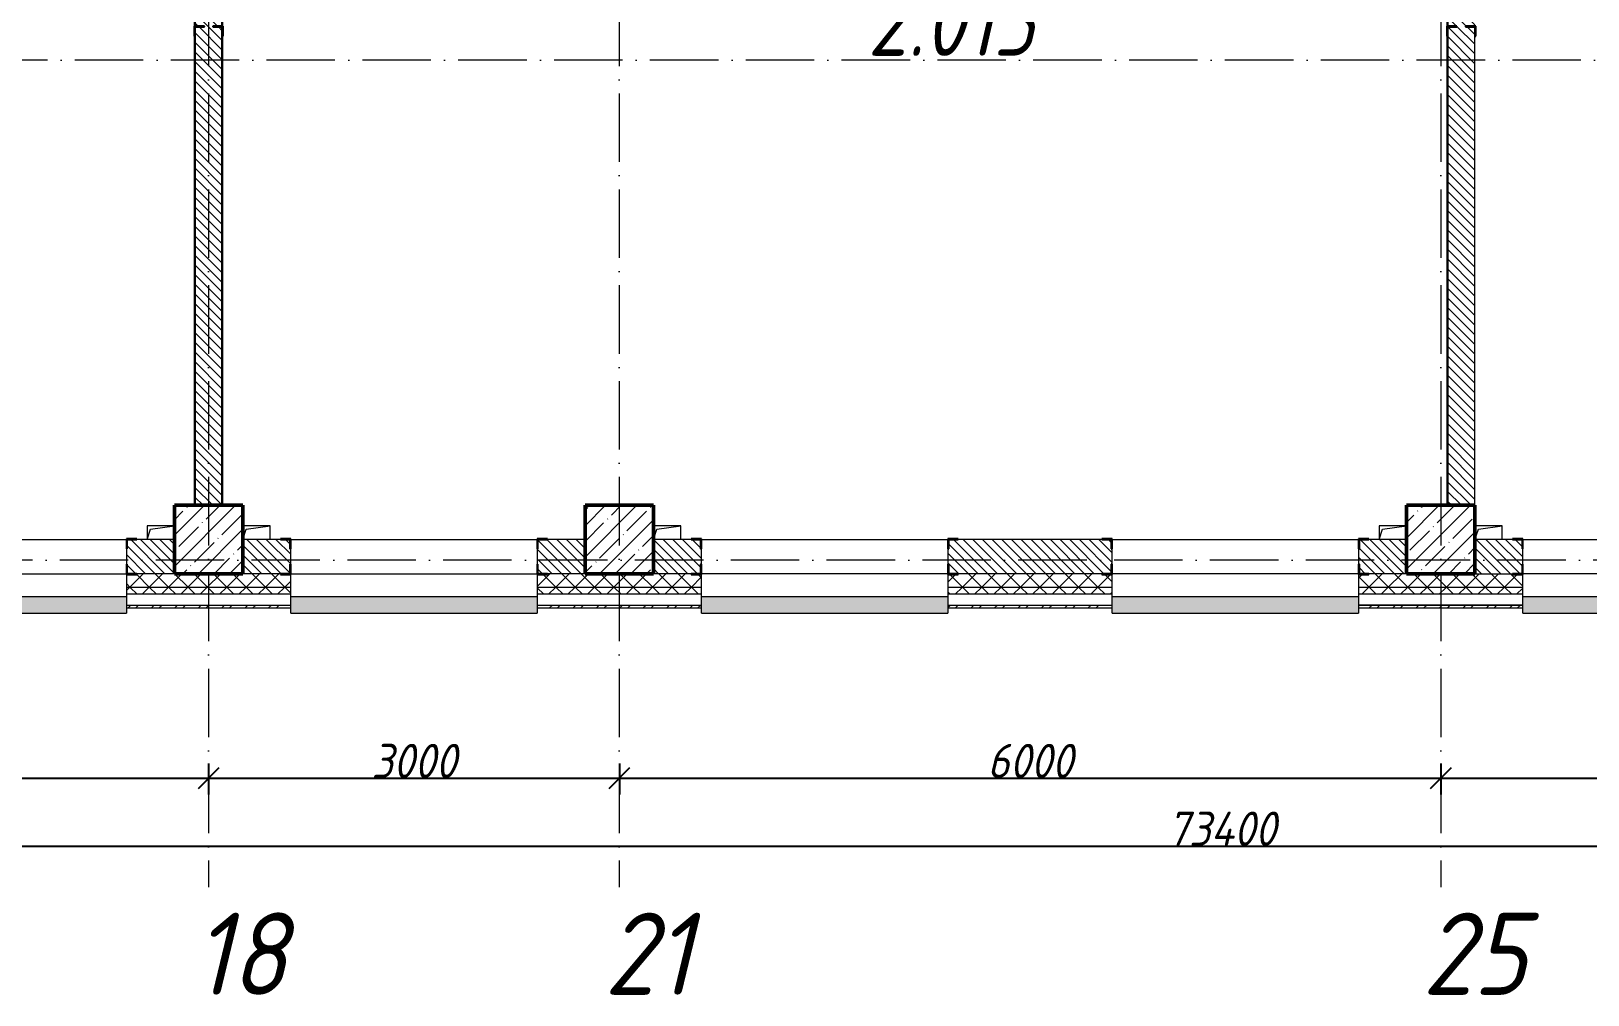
# Model space of a CAD drawing. Header units: millimetres. Extents: x -606178 to 312196, y -19338 to 632709.
# Drawn here: x -239248 to -227876, y 503900 to 510938 of the extents above; entities that cross this region are included whole.
import ezdxf

# ---------------------------------------------------------------- set-up
doc = ezdxf.new("R2010")
doc.units = ezdxf.units.MM
doc.linetypes.add('50_200_ШТРИХ_1Т_ш5_п1_п1_', pattern=[700, 500, -100, 0, -100])
for name, color, linetype, lineweight in [('2.4) ПГП вычит ЖБбалки 0.4 м -', 24, 'Continuous', 30), ('A-____-____-DIMS', 7, 'Continuous', 9), ('A-GENM-____-MCUT', 7, 'Continuous', 25), ('A-GENM-____-OTLN', 7, 'Continuous', 9), ('A-GENM-____-OTLN-1', 7, 'Continuous', 25), ('A-GLAZ-____-OTLN', 7, 'Continuous', 9), ('A-WALL-____-MCUT', 7, 'Continuous', 13), ('A-WALL-____-MCUT-1', 7, 'Continuous', 9), ('A-WALL-____-OTLN', 7, 'Continuous', 9), ('A-WALL-____-PATT-1', 7, 'Continuous', 9), ('A-WALL-FNSH-MCUT-1', 7, 'Continuous', 9), ('S-COLS-____-MCUT', 7, 'Continuous', 50), ('S-COLS-____-OTLN', 7, 'Continuous', 9), ('S-GRID-____-IDEN', 7, 'Continuous', 9), ('S-GRID-____-OTLN-1', 7, '50_200_ШТРИХ_1Т_ш5_п1_п1_', 9), ('Марки помещений', 7, 'Continuous', 9)]:
    doc.layers.add(name, color=color, linetype=linetype, lineweight=lineweight)
doc.layers.add('A-GLAZ-____-OTLN-1', color=7, linetype='Continuous', lineweight=9, true_color=0xc0c0c0)
doc.styles.add('ISOCPEUR_I_2', font='isocpeui.ttf', dxfattribs={"width": 0.85, "height": 2.3})
doc.styles.add('ISOCPEUR_I_9', font='isocpeui.ttf', dxfattribs={"width": 0.9, "height": 250})
doc.dimstyles.new('ISO-2_5_0_9К_БОЛЬШОЙ_ОСИ', dxfattribs={"dimscale": 304.8, "dimtxt": 248.995294, "dimasz": 0.492126, "dimexe": 0.393701, "dimexo": 0, "dimgap": 0, "dimtad": 1, "dimdec": 0, "dimzin": 0, "dimdsep": 46, "dimtxsty": 'ISOCPEUR_I_9', "dimblk1": 'OBLIQUE', "dimblk2": 'OBLIQUE', "dimsah": 1, "dimcen": 0.09, "dimdle": 0.393701, "dimazin": 0, "dimtfac": 1, "dimtdec": 4, "dimtix": 1, "dimtmove": 0, "dimatfit": 3, "dimfxl": 1, "dimtvp": 1, "dimtolj": 1, "dimtzin": 0, "dimarcsym": 2})
pattern_1 = [(135, (-264901.3, 451794.26), (-35.35534, -35.35534), [])]
pattern_2 = [(45, (-264901.3, 451794.26), (-70.71068, 70.71068), []), (135, (-264901.3, 451794.26), (-70.71068, -70.71068), [])]

# ---------------------------------------------------------------- blocks, each defined once
blk = doc.blocks.new('BSC_Колонна _Прямоугольная - 500х500-25642906-АР1_План отверстий 2 этажа в осях 1-64_Ю-ЯЯ')
at = {"layer": 'S-COLS-____-OTLN'}
h = blk.add_hatch(dxfattribs=at)
h.set_pattern_fill('FP_20', color=256, style=0, pattern_type=2)
h.set_pattern_definition([(45, (-26950, -55431.04), (-114.04925, 114.04925), []), (45, (-26835.95, -55431.04), (-114.04925, 114.04925), [201.613, -40.323, 3.353, -36.97])])
h.paths.add_polyline_path([(-250, -250), (250, -250), (250, 250), (-250, 250), (-250, 179)], flags=0)
at = {"layer": 'S-COLS-____-MCUT'}
for p, q in [((250, 250), (-250, 250)), ((-250, 250), (-250, -250)), ((250, -250), (250, 250)), ((-250, -250), (250, -250))]:
    blk.add_line(p, q, dxfattribs=at)
blk = doc.blocks.new('BSC_Колонна _Прямоугольная - 500х500-V13-АР1_План отверстий 2 этажа в осях 1-64_Ю-ЯЯ')
at = {"layer": 'S-COLS-____-OTLN'}
h = blk.add_hatch(dxfattribs=at)
h.set_pattern_fill('FP_22', color=256, style=0, pattern_type=2)
h.set_pattern_definition([(45, (-35950, -55431.04), (-114.04925, 114.04925), []), (45, (-35835.95, -55431.04), (-114.04925, 114.04925), [201.613, -40.323, 3.353, -36.97])])
h.paths.add_polyline_path([(-250, -250), (250, -250), (250, 250), (-250, 250), (-250, 179)], flags=0)
at = {"layer": 'S-COLS-____-MCUT'}
for p, q in [((250, 250), (-250, 250)), ((-250, 250), (-250, -250)), ((250, -250), (250, 250)), ((-250, -250), (250, -250))]:
    blk.add_line(p, q, dxfattribs=at)
blk = doc.blocks.new('BSC_Колонна _Прямоугольная - 500х500-V47-АР1_План отверстий 2 этажа в осях 1-64_Ю-ЯЯ')
at = {"layer": 'S-COLS-____-OTLN'}
h = blk.add_hatch(dxfattribs=at)
h.set_pattern_fill('FP_57', color=256, style=0, pattern_type=2)
h.set_pattern_definition([(45, (-29950, -55431.04), (-114.04925, 114.04925), []), (45, (-29835.95, -55431.04), (-114.04925, 114.04925), [201.613, -40.323, 3.353, -36.97])])
h.paths.add_polyline_path([(-250, -250), (250, -250), (250, 250), (-250, 250)], flags=0)
at = {"layer": 'S-COLS-____-MCUT'}
for p, q in [((250, 250), (-250, 250)), ((-250, 250), (-250, -250)), ((250, -250), (250, 250)), ((-250, -250), (250, -250))]:
    blk.add_line(p, q, dxfattribs=at)
blk = doc.blocks.new('Фахверк_СКБ_Уголок - 250_2700-27497298-АР1_План отверстий 2 этажа в осях 1-64_Ю-ЯЯ')
at = {"layer": 'A-GENM-____-MCUT'}
for p, q in [((200, 181), (125, 181)), ((125, 181), (125, 106)), ((131, 106), (131, 175)), ((131, 175), (200, 175)), ((200, 175), (200, 181)), ((125, 106), (131, 106)), ((131, -6), (125, -6)), ((125, -6), (125, -81)), ((125, -81), (200, -81)), ((131, -75), (131, -6)), ((200, -75), (131, -75)), ((200, -81), (200, -75))]:
    blk.add_line(p, q, dxfattribs=at)
blk = doc.blocks.new('Фахверк_СКБ_Уголок - 200_3550-28267367-АР1_План отверстий 2 этажа в осях 1-64_Ю-ЯЯ')
at = {"layer": 'A-GENM-____-MCUT'}
for p, q in [((200, 156), (125, 156)), ((125, 156), (125, 81)), ((131, 81), (131, 150)), ((131, 150), (200, 150)), ((200, 150), (200, 156)), ((125, 81), (131, 81)), ((131, 19), (125, 19)), ((125, 19), (125, -56)), ((131, -50), (131, 19)), ((125, -56), (200, -56)), ((200, -50), (131, -50)), ((200, -56), (200, -50))]:
    blk.add_line(p, q, dxfattribs=at)
blk = doc.blocks.new('AR_Отверстие прямоугольное _в плите_ - AR_Отверстие прямоугольное _в плите_-V167-АР1_План отверстий 2 этажа в осях 1-64_Ю-ЯЯ')
at = {"layer": 'A-GENM-____-OTLN'}
for p, q in [((100, 50), (-100, 50)), ((-100, -50), (-75, 25)), ((-75, 25), (100, 50)), ((100, -50), (100, 50))]:
    blk.add_line(p, q, dxfattribs=at)
blk = doc.blocks.new('AR_Отверстие прямоугольное _в плите_ - AR_Отверстие прямоугольное _в плите_-V175-АР1_План отверстий 2 этажа в осях 1-64_Ю-ЯЯ')
at = {"layer": 'A-GENM-____-OTLN'}
for p, q in [((100, 50), (-100, 50)), ((-100, 50), (-100, -50)), ((-100, -50), (-75, 25)), ((-75, 25), (100, 50))]:
    blk.add_line(p, q, dxfattribs=at)
blk = doc.blocks.new('Отлив_СКБ - Отлив витража_120_НВФ-31885687-АР1_План отверстий 2 этажа в осях 1-64_Ю-ЯЯ')
at = {"layer": 'A-GLAZ-____-OTLN-1'}
for points in [[(0, 0), (0, -2), (1800, -2), (1800, 0), (1023, 0)], [(0, -83), (0, -120), (1800, -120), (1800, -2), (0, -2), (0, -63)]]:
    blk.add_hatch(color=256, dxfattribs=at).paths.add_polyline_path(points, flags=0)
at = {"layer": 'A-GLAZ-____-OTLN'}
for p, q in [((0, 0), (1800, 0)), ((1800, -2), (0, -2)), ((0, -120), (0, -83)), ((1800, -83), (1800, -120)), ((0, -120), (1800, -120))]:
    blk.add_line(p, q, dxfattribs=at)
blk = doc.blocks.new('_Oblique')
at = {"color": 0, "linetype": 'ByBlock', "lineweight": -2}
blk.add_line((-0.5, -0.5), (0.5, 0.5), dxfattribs=at)
blk = doc.blocks.new('*D4826')
at = {"layer": 'A-____-____-DIMS', "color": 0, "lineweight": -2, "transparency": 16777216}
for p, q in [((-243951, 505589), (-243951, 505363)), ((-237951, 505589), (-237951, 505363)), ((-244071, 505483), (-237831, 505483))]:
    blk.add_line(p, q, dxfattribs=at)
at = {"layer": 'Defpoints', "color": 0, "transparency": 16777216}
for p in [(-243951, 505589), (-237951, 505589), (-237951, 505483)]:
    blk.add_point(p, dxfattribs=at)
at = {"layer": 'A-____-____-DIMS', "color": 0, "lineweight": -2, "transparency": 16777216, "xscale": 150, "yscale": 150, "zscale": 150, "rotation": 180}
blk.add_blockref('_Oblique', (-243951, 505483), dxfattribs=at)
at = {"layer": 'A-____-____-DIMS', "color": 0, "lineweight": -2, "transparency": 16777216, "xscale": 150, "yscale": 150, "zscale": 150}
blk.add_blockref('_Oblique', (-237951, 505483), dxfattribs=at)
at = {"layer": 'A-____-____-DIMS', "color": 0, "transparency": 16777216, "insert": (-240951, 505608), "char_height": 250, "width": 758.48, "attachment_point": 5, "style": 'ISOCPEUR_I_9'}
blk.add_mtext('\\A1;6000', dxfattribs=at)
blk = doc.blocks.new('*D4827')
at = {"layer": 'A-____-____-DIMS', "color": 0, "lineweight": -2, "transparency": 16777216}
for p, q in [((-237951, 505589), (-237951, 505363)), ((-234951, 505589), (-234951, 505363)), ((-238071, 505483), (-234831, 505483))]:
    blk.add_line(p, q, dxfattribs=at)
at = {"layer": 'Defpoints', "color": 0, "transparency": 16777216}
for p in [(-237951, 505589), (-234951, 505589), (-234951, 505483)]:
    blk.add_point(p, dxfattribs=at)
at = {"layer": 'A-____-____-DIMS', "color": 0, "lineweight": -2, "transparency": 16777216, "xscale": 150, "yscale": 150, "zscale": 150, "rotation": 180}
blk.add_blockref('_Oblique', (-237951, 505483), dxfattribs=at)
at = {"layer": 'A-____-____-DIMS', "color": 0, "lineweight": -2, "transparency": 16777216, "xscale": 150, "yscale": 150, "zscale": 150}
blk.add_blockref('_Oblique', (-234951, 505483), dxfattribs=at)
at = {"layer": 'A-____-____-DIMS', "color": 0, "transparency": 16777216, "insert": (-236451, 505608), "char_height": 250, "width": 758.48, "attachment_point": 5, "style": 'ISOCPEUR_I_9'}
blk.add_mtext('\\A1;3000', dxfattribs=at)
blk = doc.blocks.new('*D4828')
at = {"layer": 'A-____-____-DIMS', "color": 0, "lineweight": -2, "transparency": 16777216}
for p, q in [((-234951, 505589), (-234951, 505363)), ((-228951, 505589), (-228951, 505363)), ((-235071, 505483), (-228831, 505483))]:
    blk.add_line(p, q, dxfattribs=at)
at = {"layer": 'Defpoints', "color": 0, "transparency": 16777216}
for p in [(-234951, 505589), (-228951, 505589), (-228951, 505483)]:
    blk.add_point(p, dxfattribs=at)
at = {"layer": 'A-____-____-DIMS', "color": 0, "lineweight": -2, "transparency": 16777216, "xscale": 150, "yscale": 150, "zscale": 150, "rotation": 180}
blk.add_blockref('_Oblique', (-234951, 505483), dxfattribs=at)
at = {"layer": 'A-____-____-DIMS', "color": 0, "lineweight": -2, "transparency": 16777216, "xscale": 150, "yscale": 150, "zscale": 150}
blk.add_blockref('_Oblique', (-228951, 505483), dxfattribs=at)
at = {"layer": 'A-____-____-DIMS', "color": 0, "transparency": 16777216, "insert": (-231951, 505608), "char_height": 250, "width": 758.48, "attachment_point": 5, "style": 'ISOCPEUR_I_9'}
blk.add_mtext('\\A1;6000', dxfattribs=at)
blk = doc.blocks.new('*D4829')
at = {"layer": 'A-____-____-DIMS', "color": 0, "lineweight": -2, "transparency": 16777216}
for p, q in [((-228951, 505589), (-228951, 505363)), ((-225951, 505589), (-225951, 505363)), ((-229071, 505483), (-225831, 505483))]:
    blk.add_line(p, q, dxfattribs=at)
at = {"layer": 'Defpoints', "color": 0, "transparency": 16777216}
for p in [(-228951, 505589), (-225951, 505589), (-225951, 505483)]:
    blk.add_point(p, dxfattribs=at)
at = {"layer": 'A-____-____-DIMS', "color": 0, "lineweight": -2, "transparency": 16777216, "xscale": 150, "yscale": 150, "zscale": 150, "rotation": 180}
blk.add_blockref('_Oblique', (-228951, 505483), dxfattribs=at)
at = {"layer": 'A-____-____-DIMS', "color": 0, "lineweight": -2, "transparency": 16777216, "xscale": 150, "yscale": 150, "zscale": 150}
blk.add_blockref('_Oblique', (-225951, 505483), dxfattribs=at)
at = {"layer": 'A-____-____-DIMS', "color": 0, "transparency": 16777216, "insert": (-227451, 505608), "char_height": 250, "width": 758.48, "attachment_point": 5, "style": 'ISOCPEUR_I_9'}
blk.add_mtext('\\A1;3000', dxfattribs=at)
blk = doc.blocks.new('*D4789')
at = {"layer": 'A-____-____-DIMS', "color": 0, "lineweight": -2, "transparency": 16777216}
for p, q in [((-267251, 505092), (-267251, 504866)), ((-193851, 505092), (-193851, 504866)), ((-267371, 504986), (-193731, 504986))]:
    blk.add_line(p, q, dxfattribs=at)
at = {"layer": 'Defpoints', "color": 0, "transparency": 16777216}
for p in [(-267251, 505092), (-193851, 505092), (-193851, 504986)]:
    blk.add_point(p, dxfattribs=at)
at = {"layer": 'A-____-____-DIMS', "color": 0, "lineweight": -2, "transparency": 16777216, "xscale": 150, "yscale": 150, "zscale": 150, "rotation": 180}
blk.add_blockref('_Oblique', (-267251, 504986), dxfattribs=at)
at = {"layer": 'A-____-____-DIMS', "color": 0, "lineweight": -2, "transparency": 16777216, "xscale": 150, "yscale": 150, "zscale": 150}
blk.add_blockref('_Oblique', (-193851, 504986), dxfattribs=at)
at = {"layer": 'A-____-____-DIMS', "color": 0, "transparency": 16777216, "insert": (-230551, 505113), "char_height": 250, "width": 971.08, "attachment_point": 5, "style": 'ISOCPEUR_I_9'}
blk.add_mtext('\\A1;73400', dxfattribs=at)

msp = doc.modelspace()

# ---------------------------------------------------------------- hatches: boundary and pattern name
at = {"layer": 'A-WALL-____-PATT-1'}
h = msp.add_hatch(dxfattribs=at)
h.set_pattern_fill('FP_6', color=256, style=0, pattern_type=2)
h.set_pattern_definition(pattern_1)
h.paths.add_polyline_path([(-238051.3011, 507475.3011), (-237851.3011, 507475.3011), (-237851.3011, 510969.3011), (-237920.3011, 510969.3011), (-237920.3011, 510975.3011), (-237851.3011, 510975.3011), (-237851.3011, 514475.3011), (-238051.3011, 514475.3011), (-238051.3011, 510975.3011), (-237982.3011, 510975.3011), (-237982.3011, 510969.3011), (-238051.3011, 510969.3011), (-238051.3011, 509018.851)], flags=0)
h = msp.add_hatch(dxfattribs=at)
h.set_pattern_fill('FP_6', color=256, style=0, pattern_type=2)
h.set_pattern_definition(pattern_1)
h.paths.add_polyline_path([(-228901.3011, 507475.3011), (-228701.3011, 507475.3011), (-228701.3011, 510969.3011), (-228770.3011, 510969.3011), (-228770.3011, 510975.3011), (-228701.3011, 510975.3011), (-228701.3011, 514475.3011), (-228901.3011, 514475.3011), (-228901.3011, 510975.3011), (-228832.3011, 510975.3011), (-228832.3011, 510969.3011), (-228901.3011, 510969.3011), (-228901.3011, 509018.851)], flags=0)
h = msp.add_hatch(dxfattribs=at)
h.set_pattern_fill('FP_6', color=256, style=0, pattern_type=2)
h.set_pattern_definition(pattern_1)
h.paths.add_polyline_path([(-238403.9722, 506975.3011), (-238201.3011, 506975.3011), (-238201.3011, 507225.3011), (-238545.3011, 507225.3011), (-238545.3011, 507156.3011), (-238551.3011, 507156.3011), (-238551.3011, 507044.3011), (-238545.3011, 507044.3011), (-238545.3011, 506975.3011), (-238476.3011, 506975.3011)], flags=0)
h.paths.add_polyline_path([(-240426.3011, 506975.3011), (-240357.3011, 506975.3011), (-240357.3011, 507044.3011), (-240351.3011, 507044.3011), (-240351.3011, 507156.3011), (-240357.3011, 507156.3011), (-240357.3011, 507225.3011), (-241545.3011, 507225.3011), (-241545.3011, 507156.3011), (-241551.3011, 507156.3011), (-241551.3011, 507044.3011), (-241545.3011, 507044.3011), (-241545.3011, 506975.3011), (-241055.2232, 506975.3011)], flags=0)
h.paths.add_polyline_path([(-243607.3011, 506975.3011), (-243357.3011, 506975.3011), (-243357.3011, 507044.3011), (-243351.3011, 507044.3011), (-243351.3011, 507156.3011), (-243357.3011, 507156.3011), (-243357.3011, 507225.3011), (-243701.3011, 507225.3011), (-243701.3011, 506975.3011)], flags=0)
h = msp.add_hatch(dxfattribs=at)
h.set_pattern_fill('FP_6', color=256, style=0, pattern_type=2)
h.set_pattern_definition(pattern_1)
h.paths.add_polyline_path([(-235476.3011, 506975.3011), (-235201.3011, 506975.3011), (-235201.3011, 507225.3011), (-235545.3011, 507225.3011), (-235545.3011, 507156.3011), (-235551.3011, 507156.3011), (-235551.3011, 507044.3011), (-235545.3011, 507044.3011), (-235545.3011, 506975.3011)], flags=0)
h.paths.add_polyline_path([(-237701.3011, 506975.3011), (-237357.3011, 506975.3011), (-237357.3011, 507044.3011), (-237351.3011, 507044.3011), (-237351.3011, 507156.3011), (-237357.3011, 507156.3011), (-237357.3011, 507225.3011), (-237701.3011, 507225.3011)], flags=0)
h = msp.add_hatch(dxfattribs=at)
h.set_pattern_fill('FP_6', color=256, style=0, pattern_type=2)
h.set_pattern_definition(pattern_1)
h.paths.add_polyline_path([(-229545.3011, 506975.3011), (-229201.3011, 506975.3011), (-229201.3011, 507225.3011), (-229545.3011, 507225.3011), (-229545.3011, 507156.3011), (-229551.3011, 507156.3011), (-229551.3011, 507044.3011), (-229545.3011, 507044.3011)], flags=0)
h.paths.add_polyline_path([(-231426.3011, 506975.3011), (-231357.3011, 506975.3011), (-231357.3011, 507044.3011), (-231351.3011, 507044.3011), (-231351.3011, 507156.3011), (-231357.3011, 507156.3011), (-231357.3011, 507225.3011), (-232545.3011, 507225.3011), (-232545.3011, 507156.3011), (-232551.3011, 507156.3011), (-232551.3011, 507044.3011), (-232545.3011, 507044.3011), (-232545.3011, 506975.3011), (-232476.3011, 506975.3011)], flags=0)
h.paths.add_polyline_path([(-234357.3011, 506975.3011), (-234357.3011, 507044.3011), (-234351.3011, 507044.3011), (-234351.3011, 507156.3011), (-234357.3011, 507156.3011), (-234357.3011, 507225.3011), (-234701.3011, 507225.3011), (-234701.3011, 506975.3011), (-234426.3011, 506975.3011)], flags=0)
h = msp.add_hatch(dxfattribs=at)
h.set_pattern_fill('FP_6', color=256, style=0, pattern_type=2)
h.set_pattern_definition(pattern_1)
h.paths.add_polyline_path([(-226201.3011, 506975.3011), (-226201.3011, 507225.3011), (-226545.3011, 507225.3011), (-226545.3011, 507156.3011), (-226551.3011, 507156.3011), (-226551.3011, 507044.3011), (-226545.3011, 507044.3011), (-226545.3011, 506975.3011), (-226476.3011, 506975.3011)], flags=0)
h.paths.add_polyline_path([(-228357.3011, 506975.3011), (-228357.3011, 507044.3011), (-228351.3011, 507044.3011), (-228351.3011, 507156.3011), (-228357.3011, 507156.3011), (-228357.3011, 507225.3011), (-228701.3011, 507225.3011), (-228701.3011, 506975.3011), (-228426.3011, 506975.3011)], flags=0)
h = msp.add_hatch(dxfattribs=at)
h.set_pattern_fill('FP_1', color=256, style=0, pattern_type=2)
h.set_pattern_definition(pattern_2)
h.paths.add_polyline_path([(-190681.4541, 506875.3011), (-190601.3011, 506875.3011), (-190601.3011, 506975.3011), (-196951.3011, 506975.3011), (-196951.3011, 506875.3011), (-194216.4555, 506875.3011)], flags=0)
h.paths.add_polyline_path([(-199901.3011, 506875.3011), (-197951.3011, 506875.3011), (-197951.3011, 506975.3011), (-199826.3011, 506975.3011), (-199826.3011, 506969.3011), (-199901.3011, 506969.3011)], flags=0)
h.paths.add_polyline_path([(-200901.3011, 506875.3011), (-200901.3011, 506969.3011), (-200976.3011, 506969.3011), (-200976.3011, 506975.3011), (-201926.3011, 506975.3011), (-201926.3011, 506969.3011), (-202001.3011, 506969.3011), (-202001.3011, 506875.3011), (-201286.4581, 506875.3011)], flags=0)
h.paths.add_polyline_path([(-204821.4595, 506875.3011), (-203801.3011, 506875.3011), (-203801.3011, 506969.3011), (-203876.3011, 506969.3011), (-203876.3011, 506975.3011), (-204926.3011, 506975.3011), (-204926.3011, 506969.3011), (-205001.3011, 506969.3011), (-205001.3011, 506875.3011), (-204926.3011, 506875.3011)], flags=0)
h.paths.add_polyline_path([(-206801.3011, 506875.3011), (-206801.3011, 506969.3011), (-206876.3011, 506969.3011), (-206876.3011, 506975.3011), (-207926.3011, 506975.3011), (-207926.3011, 506969.3011), (-208001.3011, 506969.3011), (-208001.3011, 506875.3011), (-207472.7105, 506875.3011)], flags=0)
h.paths.add_polyline_path([(-210565.8367, 506875.3011), (-209801.3011, 506875.3011), (-209801.3011, 506969.3011), (-209876.3011, 506969.3011), (-209876.3011, 506975.3011), (-210926.3011, 506975.3011), (-210926.3011, 506969.3011), (-211001.3011, 506969.3011), (-211001.3011, 506875.3011), (-210651.3011, 506875.3011)], flags=0)
h.paths.add_polyline_path([(-212876.3011, 506875.3011), (-212801.3011, 506875.3011), (-212801.3011, 506969.3011), (-212876.3011, 506969.3011), (-212876.3011, 506975.3011), (-213926.3011, 506975.3011), (-213926.3011, 506969.3011), (-214001.3011, 506969.3011), (-214001.3011, 506875.3011), (-213658.9628, 506875.3011)], flags=0)
h.paths.add_polyline_path([(-217001.3011, 506875.3011), (-215801.3011, 506875.3011), (-215801.3011, 506969.3011), (-215876.3011, 506969.3011), (-215876.3011, 506975.3011), (-216926.3011, 506975.3011), (-216926.3011, 506969.3011), (-217001.3011, 506969.3011)], flags=0)
h.paths.add_polyline_path([(-222426.3011, 506875.3011), (-222351.3011, 506875.3011), (-222351.3011, 506969.3011), (-222426.3011, 506969.3011), (-222426.3011, 506975.3011), (-223476.3011, 506975.3011), (-223476.3011, 506969.3011), (-223551.3011, 506969.3011), (-223551.3011, 506875.3011), (-222496.4662, 506875.3011)], flags=0)
h.paths.add_polyline_path([(-220476.3011, 506875.3011), (-218801.3011, 506875.3011), (-218801.3011, 506969.3011), (-218876.3011, 506969.3011), (-218876.3011, 506975.3011), (-220476.3011, 506975.3011), (-220476.3011, 506969.3011), (-220551.3011, 506969.3011), (-220551.3011, 506875.3011)], flags=0)
h.paths.add_polyline_path([(-225426.3011, 506875.3011), (-225351.3011, 506875.3011), (-225351.3011, 506969.3011), (-225426.3011, 506969.3011), (-225426.3011, 506975.3011), (-226476.3011, 506975.3011), (-226476.3011, 506969.3011), (-226551.3011, 506969.3011), (-226551.3011, 506875.3011), (-225701.3011, 506875.3011)], flags=0)
h.paths.add_polyline_path([(-228351.3011, 506875.3011), (-228351.3011, 506969.3011), (-228426.3011, 506969.3011), (-228426.3011, 506975.3011), (-229476.3011, 506975.3011), (-229476.3011, 506969.3011), (-229551.3011, 506969.3011), (-229551.3011, 506875.3011), (-228682.7185, 506875.3011)], flags=0)
h.paths.add_polyline_path([(-232551.3011, 506875.3011), (-231351.3011, 506875.3011), (-231351.3011, 506969.3011), (-231426.3011, 506969.3011), (-231426.3011, 506975.3011), (-232476.3011, 506975.3011), (-232476.3011, 506969.3011), (-232551.3011, 506969.3011)], flags=0)
h.paths.add_polyline_path([(-234351.3011, 506875.3011), (-234351.3011, 506969.3011), (-234426.3011, 506969.3011), (-234426.3011, 506975.3011), (-235476.3011, 506975.3011), (-235476.3011, 506969.3011), (-235551.3011, 506969.3011), (-235551.3011, 506875.3011), (-234426.3011, 506875.3011)], flags=0)
h.paths.add_polyline_path([(-238201.3011, 506875.3011), (-237351.3011, 506875.3011), (-237351.3011, 506969.3011), (-237426.3011, 506969.3011), (-237426.3011, 506975.3011), (-238476.3011, 506975.3011), (-238476.3011, 506969.3011), (-238551.3011, 506969.3011), (-238551.3011, 506875.3011), (-238403.9722, 506875.3011)], flags=0)
h.paths.add_polyline_path([(-240351.3011, 506875.3011), (-240351.3011, 506969.3011), (-240426.3011, 506969.3011), (-240426.3011, 506975.3011), (-241476.3011, 506975.3011), (-241476.3011, 506969.3011), (-241551.3011, 506969.3011), (-241551.3011, 506875.3011), (-241055.2232, 506875.3011)], flags=0)
h.paths.add_polyline_path([(-243351.3011, 506875.3011), (-243351.3011, 506969.3011), (-243426.3011, 506969.3011), (-243426.3011, 506975.3011), (-244476.3011, 506975.3011), (-244476.3011, 506969.3011), (-244551.3011, 506969.3011), (-244551.3011, 506875.3011), (-243426.3011, 506875.3011)], flags=0)
h.paths.add_polyline_path([(-246351.3011, 506875.3011), (-246351.3011, 506969.3011), (-246426.3011, 506969.3011), (-246426.3011, 506975.3011), (-247476.3011, 506975.3011), (-247476.3011, 506969.3011), (-247551.3011, 506969.3011), (-247551.3011, 506875.3011), (-246357.7252, 506875.3011)], flags=0)
h.paths.add_polyline_path([(-248551.3011, 506875.3011), (-248551.3011, 506969.3011), (-248626.3011, 506969.3011), (-248626.3011, 506975.3011), (-258351.3011, 506975.3011), (-258351.3011, 506875.3011), (-249008.9762, 506875.3011)], flags=0)
h.paths.add_polyline_path([(-259351.3011, 506875.3011), (-259351.3011, 506975.3011), (-267351.3011, 506975.3011), (-267351.3011, 506875.3011), (-261381.4809, 506875.3011)], flags=0)
h = msp.add_hatch(dxfattribs=at)
h.set_pattern_fill('FP_1', color=256, style=0, pattern_type=2)
h.set_pattern_definition(pattern_2)
h.paths.add_polyline_path([(-190601.3011, 506825.3011), (-190601.3011, 506875.3011), (-196951.3011, 506875.3011), (-196951.3011, 506825.3011), (-190681.4541, 506825.3011)], flags=0)
h.paths.add_polyline_path([(-197951.3011, 506825.3011), (-197951.3011, 506875.3011), (-199901.3011, 506875.3011), (-199901.3011, 506825.3011), (-199518.9575, 506825.3011)], flags=0)
h.paths.add_polyline_path([(-200901.3011, 506825.3011), (-200901.3011, 506875.3011), (-202001.3011, 506875.3011), (-202001.3011, 506825.3011), (-201286.4581, 506825.3011)], flags=0)
h.paths.add_polyline_path([(-203801.3011, 506825.3011), (-203801.3011, 506875.3011), (-205001.3011, 506875.3011), (-205001.3011, 506825.3011), (-204821.4595, 506825.3011)], flags=0)
h.paths.add_polyline_path([(-206801.3011, 506825.3011), (-206801.3011, 506875.3011), (-208001.3011, 506875.3011), (-208001.3011, 506825.3011), (-207472.7105, 506825.3011)], flags=0)
h.paths.add_polyline_path([(-209801.3011, 506825.3011), (-209801.3011, 506875.3011), (-211001.3011, 506875.3011), (-211001.3011, 506825.3011), (-210123.9615, 506825.3011)], flags=0)
h.paths.add_polyline_path([(-214001.3011, 506825.3011), (-212801.3011, 506825.3011), (-212801.3011, 506875.3011), (-214001.3011, 506875.3011)], flags=0)
h.paths.add_polyline_path([(-216310.2138, 506825.3011), (-215801.3011, 506825.3011), (-215801.3011, 506875.3011), (-217001.3011, 506875.3011), (-217001.3011, 506825.3011)], flags=0)
h.paths.add_polyline_path([(-220551.3011, 506825.3011), (-218801.3011, 506825.3011), (-218801.3011, 506875.3011), (-220551.3011, 506875.3011)], flags=0)
h.paths.add_polyline_path([(-223551.3011, 506825.3011), (-222351.3011, 506825.3011), (-222351.3011, 506875.3011), (-223551.3011, 506875.3011)], flags=0)
h.paths.add_polyline_path([(-225351.3011, 506825.3011), (-225351.3011, 506875.3011), (-226551.3011, 506875.3011), (-226551.3011, 506825.3011), (-226031.4675, 506825.3011)], flags=0)
h.paths.add_polyline_path([(-231351.3011, 506825.3011), (-231351.3011, 506875.3011), (-232551.3011, 506875.3011), (-232551.3011, 506825.3011)], flags=0)
h.paths.add_polyline_path([(-229551.3011, 506825.3011), (-228351.3011, 506825.3011), (-228351.3011, 506875.3011), (-229551.3011, 506875.3011)], flags=0)
h.paths.add_polyline_path([(-234351.3011, 506825.3011), (-234351.3011, 506875.3011), (-235551.3011, 506875.3011), (-235551.3011, 506825.3011), (-234868.9708, 506825.3011)], flags=0)
h.paths.add_polyline_path([(-237351.3011, 506825.3011), (-237351.3011, 506875.3011), (-238551.3011, 506875.3011), (-238551.3011, 506825.3011), (-237520.2218, 506825.3011)], flags=0)
h.paths.add_polyline_path([(-241551.3011, 506825.3011), (-240351.3011, 506825.3011), (-240351.3011, 506875.3011), (-241551.3011, 506875.3011)], flags=0)
h.paths.add_polyline_path([(-243351.3011, 506825.3011), (-243351.3011, 506875.3011), (-244551.3011, 506875.3011), (-244551.3011, 506825.3011), (-243706.4742, 506825.3011)], flags=0)
h.paths.add_polyline_path([(-246357.7252, 506825.3011), (-246351.3011, 506825.3011), (-246351.3011, 506875.3011), (-247551.3011, 506875.3011), (-247551.3011, 506825.3011), (-247241.4755, 506825.3011)], flags=0)
h.paths.add_polyline_path([(-248551.3011, 506825.3011), (-248551.3011, 506875.3011), (-258351.3011, 506875.3011), (-258351.3011, 506825.3011), (-249008.9762, 506825.3011)], flags=0)
h.paths.add_polyline_path([(-259351.3011, 506825.3011), (-259351.3011, 506875.3011), (-267451.3011, 506875.3011), (-267451.3011, 506825.3011), (-261381.4809, 506825.3011)], flags=0)
h = msp.add_hatch(dxfattribs=at)
h.set_pattern_fill('FP_3', color=256, style=0, pattern_type=2)
h.set_pattern_definition([(45, (-264901.3, 451794.26), (-85.53659, 85.53659), []), (45, (-264844.28, 451794.26), (-85.53659, 85.53659), [])])
h.paths.add_polyline_path([(-219686.3011, 506725.3011), (-219686.3011, 506745.3011), (-220551.3011, 506745.3011), (-220551.3011, 506725.3011), (-219845.2152, 506725.3011)], flags=0)
h.paths.add_polyline_path([(-222496.4662, 506725.3011), (-222351.3011, 506725.3011), (-222351.3011, 506745.3011), (-223551.3011, 506745.3011), (-223551.3011, 506725.3011)], flags=0)
h.paths.add_polyline_path([(-226031.4675, 506725.3011), (-225351.3011, 506725.3011), (-225351.3011, 506745.3011), (-226551.3011, 506745.3011), (-226551.3011, 506725.3011)], flags=0)
h.paths.add_polyline_path([(-228351.3011, 506725.3011), (-228351.3011, 506745.3011), (-229551.3011, 506745.3011), (-229551.3011, 506725.3011), (-228682.7185, 506725.3011)], flags=0)
h.paths.add_polyline_path([(-231351.3011, 506725.3011), (-231351.3011, 506745.3011), (-232551.3011, 506745.3011), (-232551.3011, 506725.3011)], flags=0)
h.paths.add_polyline_path([(-234351.3011, 506725.3011), (-234351.3011, 506745.3011), (-235551.3011, 506745.3011), (-235551.3011, 506725.3011), (-234868.9708, 506725.3011)], flags=0)
h.paths.add_polyline_path([(-237520.2218, 506725.3011), (-237351.3011, 506725.3011), (-237351.3011, 506745.3011), (-238551.3011, 506745.3011), (-238551.3011, 506725.3011), (-238403.9722, 506725.3011)], flags=0)
h.paths.add_polyline_path([(-240351.3011, 506725.3011), (-240351.3011, 506745.3011), (-241551.3011, 506745.3011), (-241551.3011, 506725.3011), (-241055.2232, 506725.3011)], flags=0)
h.paths.add_polyline_path([(-243706.4742, 506725.3011), (-243351.3011, 506725.3011), (-243351.3011, 506745.3011), (-244551.3011, 506745.3011), (-244551.3011, 506725.3011)], flags=0)
h.paths.add_polyline_path([(-247551.3011, 506725.3011), (-246351.3011, 506725.3011), (-246351.3011, 506745.3011), (-247551.3011, 506745.3011)], flags=0)
h.paths.add_polyline_path([(-248551.3011, 506725.3011), (-248551.3011, 506745.3011), (-258351.3011, 506745.3011), (-258351.3011, 506725.3011), (-249008.9762, 506725.3011)], flags=0)
h.paths.add_polyline_path([(-259351.3011, 506725.3011), (-259351.3011, 506745.3011), (-267581.3011, 506745.3011), (-267581.3011, 506725.3011), (-261381.4809, 506725.3011)], flags=0)

# ---------------------------------------------------------------- linework, layer by layer
at = {"layer": '2.4) ПГП вычит ЖБбалки 0.4 м -'}
for points in [[(-228901.3011, 514375.3011), (-228901.3011, 507475.3011)], [(-238051.3011, 514125.3011), (-238051.3011, 507475.3011)], [(-237851.3011, 507475.3011), (-237851.3011, 514075.3011)]]:
    msp.add_lwpolyline(points, dxfattribs=at)
at = {"layer": 'A-WALL-____-MCUT'}
for p, q in [((-238051.3011, 510900.3011), (-238051.3011, 507475.3011)), ((-237851.3011, 507475.3011), (-237851.3011, 510900.3011)), ((-228901.3011, 510900.3011), (-228901.3011, 507475.3011)), ((-228701.3011, 507475.3011), (-228701.3011, 510900.3011)), ((-238201.3011, 507225.3011), (-238476.3011, 507225.3011)), ((-237426.3011, 507225.3011), (-237701.3011, 507225.3011)), ((-235201.3011, 507225.3011), (-235476.3011, 507225.3011)), ((-234426.3011, 507225.3011), (-234701.3011, 507225.3011)), ((-231426.3011, 507225.3011), (-232476.3011, 507225.3011)), ((-229201.3011, 507225.3011), (-229476.3011, 507225.3011)), ((-228426.3011, 507225.3011), (-228701.3011, 507225.3011)), ((-238551.3011, 507156.3011), (-238551.3011, 507044.3011)), ((-237351.3011, 507044.3011), (-237351.3011, 507156.3011)), ((-235551.3011, 507156.3011), (-235551.3011, 507044.3011)), ((-234351.3011, 507044.3011), (-234351.3011, 507156.3011)), ((-232551.3011, 507156.3011), (-232551.3011, 507044.3011)), ((-231351.3011, 507044.3011), (-231351.3011, 507156.3011)), ((-229551.3011, 507156.3011), (-229551.3011, 507044.3011)), ((-228351.3011, 507044.3011), (-228351.3011, 507156.3011)), ((-238551.3011, 506969.3011), (-238551.3011, 506745.3011)), ((-237351.3011, 506745.3011), (-237351.3011, 506969.3011)), ((-235551.3011, 506969.3011), (-235551.3011, 506745.3011)), ((-234351.3011, 506745.3011), (-234351.3011, 506969.3011)), ((-232551.3011, 506969.3011), (-232551.3011, 506745.3011)), ((-231351.3011, 506745.3011), (-231351.3011, 506969.3011)), ((-229551.3011, 506969.3011), (-229551.3011, 506745.3011)), ((-228701.3011, 506975.3011), (-228426.3011, 506975.3011)), ((-228351.3011, 506745.3011), (-228351.3011, 506969.3011)), ((-238551.3011, 506745.3011), (-237351.3011, 506745.3011)), ((-235551.3011, 506745.3011), (-234351.3011, 506745.3011)), ((-232551.3011, 506745.3011), (-231351.3011, 506745.3011)), ((-229551.3011, 506745.3011), (-228351.3011, 506745.3011))]:
    msp.add_line(p, q, dxfattribs=at)
at = {"layer": 'A-WALL-____-MCUT-1'}
for p, q in [((-238201.3011, 506975.3011), (-238476.3011, 506975.3011)), ((-237426.3011, 506975.3011), (-237701.3011, 506975.3011)), ((-235201.3011, 506975.3011), (-235476.3011, 506975.3011)), ((-234426.3011, 506975.3011), (-234701.3011, 506975.3011)), ((-231426.3011, 506975.3011), (-232476.3011, 506975.3011)), ((-229201.3011, 506975.3011), (-229476.3011, 506975.3011)), ((-237351.3011, 506875.3011), (-238551.3011, 506875.3011)), ((-237351.3011, 506825.3011), (-238551.3011, 506825.3011)), ((-234351.3011, 506875.3011), (-235551.3011, 506875.3011)), ((-234351.3011, 506825.3011), (-235551.3011, 506825.3011)), ((-231351.3011, 506875.3011), (-232551.3011, 506875.3011)), ((-231351.3011, 506825.3011), (-232551.3011, 506825.3011)), ((-228351.3011, 506875.3011), (-229551.3011, 506875.3011)), ((-228351.3011, 506825.3011), (-229551.3011, 506825.3011))]:
    msp.add_line(p, q, dxfattribs=at)
at = {"layer": 'A-WALL-____-OTLN'}
for p, q in [((-240351.3011, 507225.3011), (-238551.3011, 507225.3011)), ((-237351.3011, 507225.3011), (-235551.3011, 507225.3011)), ((-234351.3011, 507225.3011), (-232551.3011, 507225.3011)), ((-231351.3011, 507225.3011), (-229551.3011, 507225.3011)), ((-228351.3011, 507225.3011), (-226551.3011, 507225.3011)), ((-240351.3011, 506975.3011), (-238551.3011, 506975.3011)), ((-237351.3011, 506975.3011), (-235551.3011, 506975.3011)), ((-232551.3011, 506975.3011), (-234351.3011, 506975.3011)), ((-229551.3011, 506975.3011), (-231351.3011, 506975.3011)), ((-226551.3011, 506975.3011), (-228351.3011, 506975.3011))]:
    msp.add_line(p, q, dxfattribs=at)
at = {"layer": 'A-WALL-FNSH-MCUT-1'}
for p, q in [((-238551.3011, 506745.3011), (-238551.3011, 506725.3011)), ((-238551.3011, 506725.3011), (-237351.3011, 506725.3011)), ((-237351.3011, 506725.3011), (-237351.3011, 506745.3011)), ((-235551.3011, 506745.3011), (-235551.3011, 506725.3011)), ((-235551.3011, 506725.3011), (-234351.3011, 506725.3011)), ((-234351.3011, 506725.3011), (-234351.3011, 506745.3011)), ((-232551.3011, 506745.3011), (-232551.3011, 506725.3011)), ((-232551.3011, 506725.3011), (-231351.3011, 506725.3011)), ((-231351.3011, 506725.3011), (-231351.3011, 506745.3011)), ((-228351.3011, 506745.3011), (-229551.3011, 506745.3011)), ((-229551.3011, 506745.3011), (-229551.3011, 506725.3011)), ((-229551.3011, 506725.3011), (-228351.3011, 506725.3011)), ((-228351.3011, 506725.3011), (-228351.3011, 506745.3011))]:
    msp.add_line(p, q, dxfattribs=at)
at = {"layer": 'S-GRID-____-OTLN-1'}
for p, q in [((-237951.3011, 542687.1106), (-237951.3011, 504685.847)), ((-234951.3011, 542687.1106), (-234951.3011, 504685.847)), ((-228951.3011, 542687.1106), (-228951.3011, 504685.847)), ((-189421.2606, 510725.3011), (-269570.0713, 510725.3011)), ((-160826.8945, 507075.3011), (-269570.0713, 507075.3011))]:
    msp.add_line(p, q, dxfattribs=at)

# ---------------------------------------------------------------- block references
at = {"layer": 'A-GENM-____-OTLN'}
for name, p in [('AR_Отверстие прямоугольное _в плите_ - AR_Отверстие прямоугольное _в плите_-V175-АР1_План отверстий 2 этажа в осях 1-64_Ю-ЯЯ', (-238301.3011, 507275.3011)), ('AR_Отверстие прямоугольное _в плите_ - AR_Отверстие прямоугольное _в плите_-V167-АР1_План отверстий 2 этажа в осях 1-64_Ю-ЯЯ', (-237601.3011, 507275.3011)), ('AR_Отверстие прямоугольное _в плите_ - AR_Отверстие прямоугольное _в плите_-V167-АР1_План отверстий 2 этажа в осях 1-64_Ю-ЯЯ', (-234601.3011, 507275.3011)), ('AR_Отверстие прямоугольное _в плите_ - AR_Отверстие прямоугольное _в плите_-V175-АР1_План отверстий 2 этажа в осях 1-64_Ю-ЯЯ', (-229301.3011, 507275.3011)), ('AR_Отверстие прямоугольное _в плите_ - AR_Отверстие прямоугольное _в плите_-V167-АР1_План отверстий 2 этажа в осях 1-64_Ю-ЯЯ', (-228601.3011, 507275.3011))]:
    msp.add_blockref(name, p, dxfattribs=at)
at = {"layer": 'A-GENM-____-OTLN-1'}
for name, p, rotation in [('Фахверк_СКБ_Уголок - 200_3550-28267367-АР1_План отверстий 2 этажа в осях 1-64_Ю-ЯЯ', (-238001.3011, 511100.3011), 269.9999999999999), ('Фахверк_СКБ_Уголок - 200_3550-28267367-АР1_План отверстий 2 этажа в осях 1-64_Ю-ЯЯ', (-228851.3011, 511100.3011), 269.9999999999999), ('Фахверк_СКБ_Уголок - 250_2700-27497298-АР1_План отверстий 2 этажа в осях 1-64_Ю-ЯЯ', (-237226.3011, 507150.3011), 180), ('Фахверк_СКБ_Уголок - 250_2700-27497298-АР1_План отверстий 2 этажа в осях 1-64_Ю-ЯЯ', (-234226.3011, 507150.3011), 180), ('Фахверк_СКБ_Уголок - 250_2700-27497298-АР1_План отверстий 2 этажа в осях 1-64_Ю-ЯЯ', (-231226.3011, 507150.3011), 180), ('Фахверк_СКБ_Уголок - 250_2700-27497298-АР1_План отверстий 2 этажа в осях 1-64_Ю-ЯЯ', (-228226.3011, 507150.3011), 180)]:
    msp.add_blockref(name, p, dxfattribs=dict(at, rotation=rotation))
for p in [(-238676.3011, 507050.3011), (-235676.3011, 507050.3011), (-232676.3011, 507050.3011), (-229676.3011, 507050.3011)]:
    msp.add_blockref('Фахверк_СКБ_Уголок - 250_2700-27497298-АР1_План отверстий 2 этажа в осях 1-64_Ю-ЯЯ', p, dxfattribs=at)
at = {"layer": 'A-GLAZ-____-OTLN'}
for p in [(-240351.3011, 506808.3011), (-237351.3011, 506808.3011), (-234351.3011, 506808.3011), (-231351.3011, 506808.3011), (-228351.3011, 506808.3011)]:
    msp.add_blockref('Отлив_СКБ - Отлив витража_120_НВФ-31885687-АР1_План отверстий 2 этажа в осях 1-64_Ю-ЯЯ', p, dxfattribs=at)
at = {"layer": 'S-COLS-____-OTLN'}
for name, p in [('BSC_Колонна _Прямоугольная - 500х500-25642906-АР1_План отверстий 2 этажа в осях 1-64_Ю-ЯЯ', (-237951.3011, 507225.3011)), ('BSC_Колонна _Прямоугольная - 500х500-V47-АР1_План отверстий 2 этажа в осях 1-64_Ю-ЯЯ', (-234951.3011, 507225.3011)), ('BSC_Колонна _Прямоугольная - 500х500-V13-АР1_План отверстий 2 этажа в осях 1-64_Ю-ЯЯ', (-228951.3011, 507225.3011))]:
    msp.add_blockref(name, p, dxfattribs=at)

# ---------------------------------------------------------------- texts
at = {"layer": 'S-GRID-____-IDEN', "char_height": 600, "attachment_point": 1, "style": 'ISOCPEUR_I_9'}
for s, insert, width in [('18', (-238061.8228, 504499.7806), 346.329), ('21', (-235061.8228, 504499.7806), 346.329), ('25', (-229085.6728, 504499.7806), 404.0505)]:
    msp.add_mtext(s, dxfattribs=dict(at, insert=insert, width=width))
at = {"layer": 'Марки помещений', "insert": (-233138.7415, 511257.3876), "char_height": 500, "width": 737.5525, "attachment_point": 1, "style": 'ISOCPEUR_I_2'}
msp.add_mtext('2.013', dxfattribs=at)

# ---------------------------------------------------------------- dimensions: what is measured, and where the dimension line sits
at = {"layer": 'A-____-____-DIMS'}
for base, p1, p2, override, picture, middle in [((-237951.3011, 505482.7262), (-243951.3011, 505588.7923), (-237951.3011, 505588.7923), {"dimpost": '<>', "dimfxl": 6000}, '*D4826', (-240951.3011, 505607.7262)), ((-234951.3011, 505482.7262), (-237951.3011, 505588.7923), (-234951.3011, 505588.7923), {"dimpost": '<>', "dimfxl": 3000}, '*D4827', (-236451.3011, 505607.7262)), ((-228951.3011, 505482.7262), (-234951.3011, 505588.7923), (-228951.3011, 505588.7923), {"dimpost": '<>', "dimfxl": 6000}, '*D4828', (-231951.3011, 505607.7262)), ((-225951.3011, 505482.7262), (-228951.3011, 505588.7923), (-225951.3011, 505588.7923), {"dimpost": '<>', "dimfxl": 3000}, '*D4829', (-227451.3011, 505607.7262)), ((-193851.3011, 504985.926), (-267251.3011, 505091.992), (-193851.3011, 505091.992), {"dimpost": '<>', "dimfxl": 73400}, '*D4789', (-230551.3011, 505112.5358))]:
    dim = msp.add_linear_dim(base=base, p1=p1, p2=p2, dimstyle='ISO-2_5_0_9К_БОЛЬШОЙ_ОСИ', override=override, dxfattribs=at)
    dim.commit()
    dim.dimension.update_dxf_attribs({"geometry": picture, "text_midpoint": middle})

doc.saveas('drawing.dxf')
